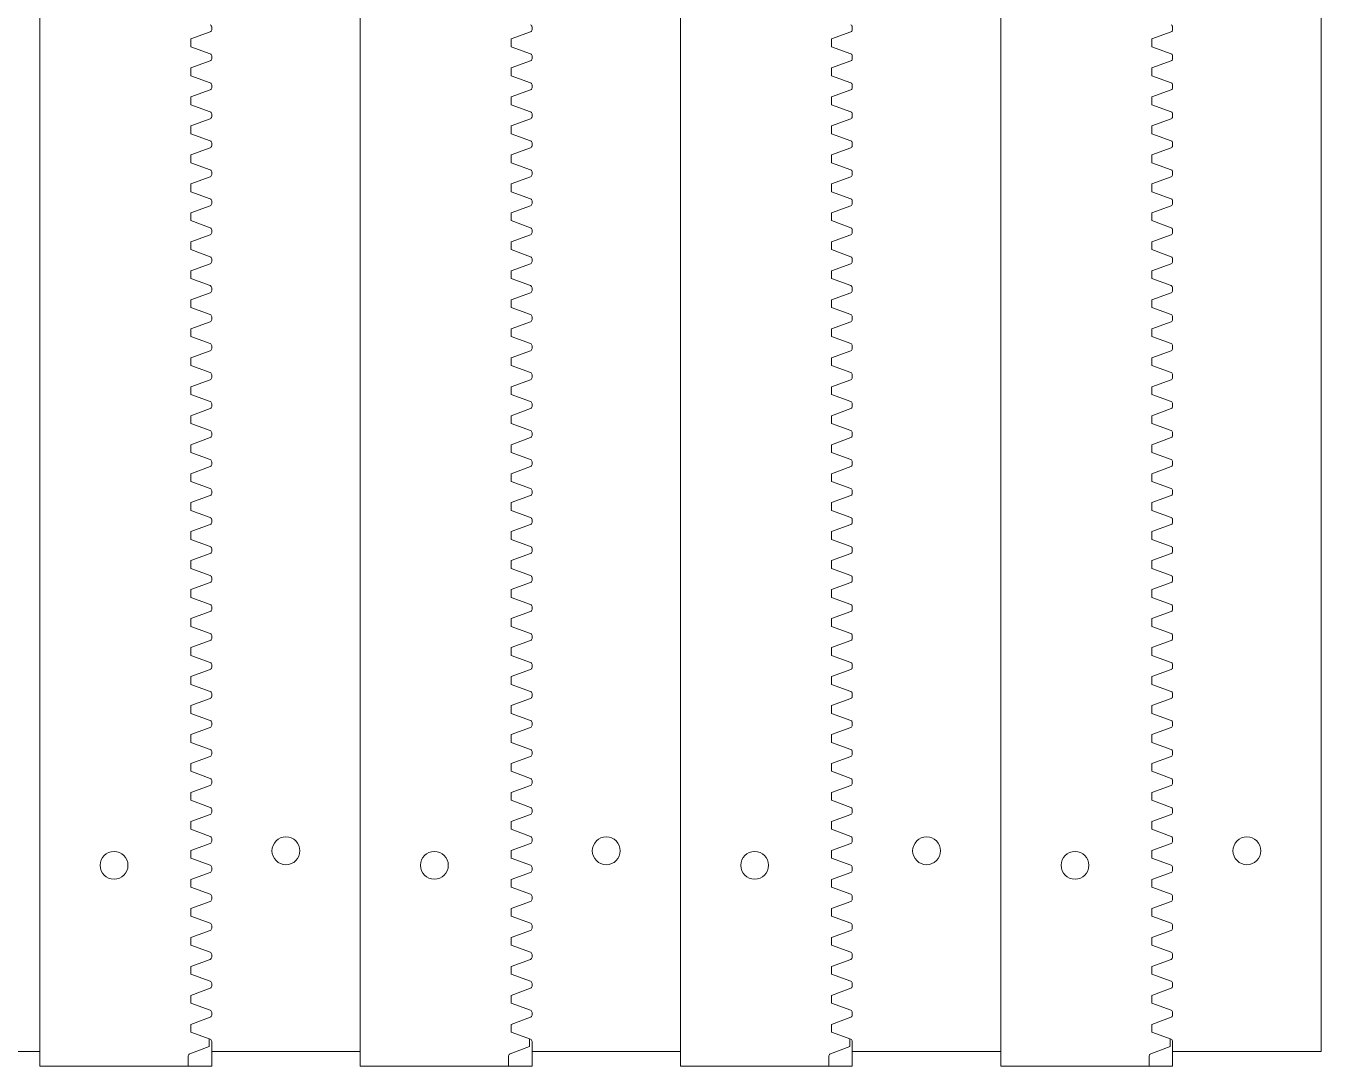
# Model space of a CAD drawing. Header units: millimetres. Extents: x -301 to 286, y -150 to 74.
# Drawn here: x 146.1 to 285.7, y -150.4 to -38.4 of the extents above; entities that cross this region are included whole.
import ezdxf

# ---------------------------------------------------------------- set-up
doc = ezdxf.new("R2010")
doc.units = ezdxf.units.MM
doc.header["$MEASUREMENT"] = 0
doc.layers.add('Layer 1', color=7, linetype='Continuous')

msp = doc.modelspace()

# ---------------------------------------------------------------- linework, layer by layer
at = {"layer": 'Layer 1', "color": 175, "lineweight": 18}
msp.add_lwpolyline([(131.6285, -148.8865), (147.6285, -148.8865), (147.6285, -150.4475), (166.1506, -150.4475), (166.1506, -148.8865), (182.1506, -148.8865), (182.1506, -150.4475), (200.6727, -150.4475), (200.6727, -148.8865), (216.6727, -148.8865), (216.6727, -150.4475), (235.1948, -150.4475), (235.1948, -148.8865), (251.1948, -148.8865), (251.1948, -150.4475), (269.7169, -150.4475), (269.7169, -148.8865), (285.7169, -148.8865), (285.7169, 73.7803)], dxfattribs=at)
at = {"layer": 'Layer 1', "color": 114, "lineweight": 9}
for points in [[(147.6285, -150.4475), (147.6285, 72.2193)], [(182.1506, -150.4475), (182.1506, 72.2193)], [(216.6727, -150.4475), (216.6727, 72.2193)], [(251.1948, -150.4475), (251.1948, 72.2193)], [(165.9861, -39.015), (163.9006, -39.7741), (163.9006, -40.617), (165.9861, -41.376)], [(166.1506, -38.4881), (166.1506, -38.7801)], [(200.5082, -39.015), (198.4227, -39.7741), (198.4227, -40.617), (200.5082, -41.376)], [(200.6727, -38.4881), (200.6727, -38.7801)], [(235.0303, -39.015), (232.9448, -39.7741), (232.9448, -40.617), (235.0303, -41.376)], [(235.1948, -38.4881), (235.1948, -38.7801)], [(269.5524, -39.015), (267.4669, -39.7741), (267.4669, -40.617), (269.5524, -41.376)], [(269.7169, -38.4881), (269.7169, -38.7801)], [(166.1506, -41.6109), (166.1506, -41.9029)], [(200.6727, -41.6109), (200.6727, -41.9029)], [(235.1948, -41.6109), (235.1948, -41.9029)], [(269.7169, -41.6109), (269.7169, -41.9029)], [(165.9861, -42.1378), (163.9006, -42.8969), (163.9006, -43.7398), (165.9861, -44.4988)], [(200.5082, -42.1378), (198.4227, -42.8969), (198.4227, -43.7398), (200.5082, -44.4988)], [(235.0303, -42.1378), (232.9448, -42.8969), (232.9448, -43.7398), (235.0303, -44.4988)], [(269.5524, -42.1378), (267.4669, -42.8969), (267.4669, -43.7398), (269.5524, -44.4988)], [(165.9861, -45.2606), (163.9006, -46.0197), (163.9006, -46.8626), (165.9861, -47.6216)], [(166.1506, -44.7337), (166.1506, -45.0257)], [(200.5082, -45.2606), (198.4227, -46.0197), (198.4227, -46.8626), (200.5082, -47.6216)], [(200.6727, -44.7337), (200.6727, -45.0257)], [(235.0303, -45.2606), (232.9448, -46.0197), (232.9448, -46.8626), (235.0303, -47.6216)], [(235.1948, -44.7337), (235.1948, -45.0257)], [(269.5524, -45.2606), (267.4669, -46.0197), (267.4669, -46.8626), (269.5524, -47.6216)], [(269.7169, -44.7337), (269.7169, -45.0257)], [(165.9861, -48.3835), (163.9006, -49.1425), (163.9006, -49.9854), (165.9861, -50.7444)], [(166.1506, -47.8565), (166.1506, -48.1485)], [(200.5082, -48.3835), (198.4227, -49.1425), (198.4227, -49.9854), (200.5082, -50.7444)], [(200.6727, -47.8565), (200.6727, -48.1485)], [(235.0303, -48.3835), (232.9448, -49.1425), (232.9448, -49.9854), (235.0303, -50.7444)], [(235.1948, -47.8565), (235.1948, -48.1485)], [(269.5524, -48.3835), (267.4669, -49.1425), (267.4669, -49.9854), (269.5524, -50.7444)], [(269.7169, -47.8565), (269.7169, -48.1485)], [(165.9861, -51.5063), (163.9006, -52.2653), (163.9006, -53.1082), (165.9861, -53.8672)], [(166.1506, -50.9794), (166.1506, -51.2713)], [(200.5082, -51.5063), (198.4227, -52.2653), (198.4227, -53.1082), (200.5082, -53.8672)], [(200.6727, -50.9794), (200.6727, -51.2713)], [(235.0303, -51.5063), (232.9448, -52.2653), (232.9448, -53.1082), (235.0303, -53.8672)], [(235.1948, -50.9794), (235.1948, -51.2713)], [(269.5524, -51.5063), (267.4669, -52.2653), (267.4669, -53.1082), (269.5524, -53.8672)], [(269.7169, -50.9794), (269.7169, -51.2713)], [(166.1506, -54.1022), (166.1506, -54.3941)], [(200.6727, -54.1022), (200.6727, -54.3941)], [(235.1948, -54.1022), (235.1948, -54.3941)], [(269.7169, -54.1022), (269.7169, -54.3941)], [(165.9861, -54.6291), (163.9006, -55.3881), (163.9006, -56.231), (165.9861, -56.99)], [(200.5082, -54.6291), (198.4227, -55.3881), (198.4227, -56.231), (200.5082, -56.99)], [(235.0303, -54.6291), (232.9448, -55.3881), (232.9448, -56.231), (235.0303, -56.99)], [(269.5524, -54.6291), (267.4669, -55.3881), (267.4669, -56.231), (269.5524, -56.99)], [(166.1506, -57.225), (166.1506, -57.517)], [(200.6727, -57.225), (200.6727, -57.517)], [(235.1948, -57.225), (235.1948, -57.517)], [(269.7169, -57.225), (269.7169, -57.517)], [(165.9861, -57.7519), (163.9006, -58.5109), (163.9006, -59.3538), (165.9861, -60.1129)], [(200.5082, -57.7519), (198.4227, -58.5109), (198.4227, -59.3538), (200.5082, -60.1129)], [(235.0303, -57.7519), (232.9448, -58.5109), (232.9448, -59.3538), (235.0303, -60.1129)], [(269.5524, -57.7519), (267.4669, -58.5109), (267.4669, -59.3538), (269.5524, -60.1129)], [(165.9861, -60.8747), (163.9006, -61.6337), (163.9006, -62.4766), (165.9861, -63.2357)], [(166.1506, -60.3478), (166.1506, -60.6398)], [(200.5082, -60.8747), (198.4227, -61.6337), (198.4227, -62.4766), (200.5082, -63.2357)], [(200.6727, -60.3478), (200.6727, -60.6398)], [(235.0303, -60.8747), (232.9448, -61.6337), (232.9448, -62.4766), (235.0303, -63.2357)], [(235.1948, -60.3478), (235.1948, -60.6398)], [(269.5524, -60.8747), (267.4669, -61.6337), (267.4669, -62.4766), (269.5524, -63.2357)], [(269.7169, -60.3478), (269.7169, -60.6398)], [(165.9861, -63.9975), (163.9006, -64.7566), (163.9006, -65.5994), (165.9861, -66.3585)], [(166.1506, -63.4706), (166.1506, -63.7626)], [(200.5082, -63.9975), (198.4227, -64.7566), (198.4227, -65.5994), (200.5082, -66.3585)], [(200.6727, -63.4706), (200.6727, -63.7626)], [(235.0303, -63.9975), (232.9448, -64.7566), (232.9448, -65.5994), (235.0303, -66.3585)], [(235.1948, -63.4706), (235.1948, -63.7626)], [(269.5524, -63.9975), (267.4669, -64.7566), (267.4669, -65.5994), (269.5524, -66.3585)], [(269.7169, -63.4706), (269.7169, -63.7626)], [(166.1506, -66.5934), (166.1506, -66.8854)], [(200.6727, -66.5934), (200.6727, -66.8854)], [(235.1948, -66.5934), (235.1948, -66.8854)], [(269.7169, -66.5934), (269.7169, -66.8854)], [(165.9861, -67.1203), (163.9006, -67.8794), (163.9006, -68.7222), (165.9861, -69.4813)], [(200.5082, -67.1203), (198.4227, -67.8794), (198.4227, -68.7222), (200.5082, -69.4813)], [(235.0303, -67.1203), (232.9448, -67.8794), (232.9448, -68.7222), (235.0303, -69.4813)], [(269.5524, -67.1203), (267.4669, -67.8794), (267.4669, -68.7222), (269.5524, -69.4813)], [(166.1506, -69.7162), (166.1506, -70.0082)], [(200.6727, -69.7162), (200.6727, -70.0082)], [(235.1948, -69.7162), (235.1948, -70.0082)], [(269.7169, -69.7162), (269.7169, -70.0082)], [(165.9861, -70.2431), (163.9006, -71.0022), (163.9006, -71.845), (165.9861, -72.6041)], [(200.5082, -70.2431), (198.4227, -71.0022), (198.4227, -71.845), (200.5082, -72.6041)], [(235.0303, -70.2431), (232.9448, -71.0022), (232.9448, -71.845), (235.0303, -72.6041)], [(269.5524, -70.2431), (267.4669, -71.0022), (267.4669, -71.845), (269.5524, -72.6041)], [(165.9861, -73.3659), (163.9006, -74.125), (163.9006, -74.9678), (165.9861, -75.7269)], [(166.1506, -72.839), (166.1506, -73.131)], [(200.5082, -73.3659), (198.4227, -74.125), (198.4227, -74.9678), (200.5082, -75.7269)], [(200.6727, -72.839), (200.6727, -73.131)], [(235.0303, -73.3659), (232.9448, -74.125), (232.9448, -74.9678), (235.0303, -75.7269)], [(235.1948, -72.839), (235.1948, -73.131)], [(269.5524, -73.3659), (267.4669, -74.125), (267.4669, -74.9678), (269.5524, -75.7269)], [(269.7169, -72.839), (269.7169, -73.131)], [(165.9861, -76.4887), (163.9006, -77.2478), (163.9006, -78.0906), (165.9861, -78.8497)], [(166.1506, -75.9618), (166.1506, -76.2538)], [(200.5082, -76.4887), (198.4227, -77.2478), (198.4227, -78.0906), (200.5082, -78.8497)], [(200.6727, -75.9618), (200.6727, -76.2538)], [(235.0303, -76.4887), (232.9448, -77.2478), (232.9448, -78.0906), (235.0303, -78.8497)], [(235.1948, -75.9618), (235.1948, -76.2538)], [(269.5524, -76.4887), (267.4669, -77.2478), (267.4669, -78.0906), (269.5524, -78.8497)], [(269.7169, -75.9618), (269.7169, -76.2538)], [(166.1506, -79.0846), (166.1506, -79.3766)], [(200.6727, -79.0846), (200.6727, -79.3766)], [(235.1948, -79.0846), (235.1948, -79.3766)], [(269.7169, -79.0846), (269.7169, -79.3766)], [(165.9861, -79.6115), (163.9006, -80.3706), (163.9006, -81.2134), (165.9861, -81.9725)], [(200.5082, -79.6115), (198.4227, -80.3706), (198.4227, -81.2134), (200.5082, -81.9725)], [(235.0303, -79.6115), (232.9448, -80.3706), (232.9448, -81.2134), (235.0303, -81.9725)], [(269.5524, -79.6115), (267.4669, -80.3706), (267.4669, -81.2134), (269.5524, -81.9725)], [(166.1506, -82.2074), (166.1506, -82.4994)], [(200.6727, -82.2074), (200.6727, -82.4994)], [(235.1948, -82.2074), (235.1948, -82.4994)], [(269.7169, -82.2074), (269.7169, -82.4994)], [(165.9861, -82.7343), (163.9006, -83.4934), (163.9006, -84.3362), (165.9861, -85.0953)], [(200.5082, -82.7343), (198.4227, -83.4934), (198.4227, -84.3362), (200.5082, -85.0953)], [(235.0303, -82.7343), (232.9448, -83.4934), (232.9448, -84.3362), (235.0303, -85.0953)], [(269.5524, -82.7343), (267.4669, -83.4934), (267.4669, -84.3362), (269.5524, -85.0953)], [(165.9861, -85.8571), (163.9006, -86.6162), (163.9006, -87.4591), (165.9861, -88.2181)], [(166.1506, -85.3302), (166.1506, -85.6222)], [(200.5082, -85.8571), (198.4227, -86.6162), (198.4227, -87.4591), (200.5082, -88.2181)], [(200.6727, -85.3302), (200.6727, -85.6222)], [(235.0303, -85.8571), (232.9448, -86.6162), (232.9448, -87.4591), (235.0303, -88.2181)], [(235.1948, -85.3302), (235.1948, -85.6222)], [(269.5524, -85.8571), (267.4669, -86.6162), (267.4669, -87.4591), (269.5524, -88.2181)], [(269.7169, -85.3302), (269.7169, -85.6222)], [(165.9861, -88.9799), (163.9006, -89.739), (163.9006, -90.5819), (165.9861, -91.3409)], [(166.1506, -88.453), (166.1506, -88.745)], [(200.5082, -88.9799), (198.4227, -89.739), (198.4227, -90.5819), (200.5082, -91.3409)], [(200.6727, -88.453), (200.6727, -88.745)], [(235.0303, -88.9799), (232.9448, -89.739), (232.9448, -90.5819), (235.0303, -91.3409)], [(235.1948, -88.453), (235.1948, -88.745)], [(269.5524, -88.9799), (267.4669, -89.739), (267.4669, -90.5819), (269.5524, -91.3409)], [(269.7169, -88.453), (269.7169, -88.745)], [(165.9861, -92.1028), (163.9006, -92.8618), (163.9006, -93.7047), (165.9861, -94.4637)], [(166.1506, -91.5758), (166.1506, -91.8678)], [(200.5082, -92.1028), (198.4227, -92.8618), (198.4227, -93.7047), (200.5082, -94.4637)], [(200.6727, -91.5758), (200.6727, -91.8678)], [(235.0303, -92.1028), (232.9448, -92.8618), (232.9448, -93.7047), (235.0303, -94.4637)], [(235.1948, -91.5758), (235.1948, -91.8678)], [(269.5524, -92.1028), (267.4669, -92.8618), (267.4669, -93.7047), (269.5524, -94.4637)], [(269.7169, -91.5758), (269.7169, -91.8678)], [(166.1506, -94.6987), (166.1506, -94.9906)], [(200.6727, -94.6987), (200.6727, -94.9906)], [(235.1948, -94.6987), (235.1948, -94.9906)], [(269.7169, -94.6987), (269.7169, -94.9906)], [(165.9861, -95.2256), (163.9006, -95.9846), (163.9006, -96.8275), (165.9861, -97.5865)], [(200.5082, -95.2256), (198.4227, -95.9846), (198.4227, -96.8275), (200.5082, -97.5865)], [(235.0303, -95.2256), (232.9448, -95.9846), (232.9448, -96.8275), (235.0303, -97.5865)], [(269.5524, -95.2256), (267.4669, -95.9846), (267.4669, -96.8275), (269.5524, -97.5865)], [(165.9861, -98.3484), (163.9006, -99.1074), (163.9006, -99.9503), (165.9861, -100.7093)], [(166.1506, -97.8215), (166.1506, -98.1134)], [(200.5082, -98.3484), (198.4227, -99.1074), (198.4227, -99.9503), (200.5082, -100.7093)], [(200.6727, -97.8215), (200.6727, -98.1134)], [(235.0303, -98.3484), (232.9448, -99.1074), (232.9448, -99.9503), (235.0303, -100.7093)], [(235.1948, -97.8215), (235.1948, -98.1134)], [(269.5524, -98.3484), (267.4669, -99.1074), (267.4669, -99.9503), (269.5524, -100.7093)], [(269.7169, -97.8215), (269.7169, -98.1134)], [(165.9861, -101.4712), (163.9006, -102.2302), (163.9006, -103.0731), (165.9861, -103.8322)], [(166.1506, -100.9443), (166.1506, -101.2362)], [(200.5082, -101.4712), (198.4227, -102.2302), (198.4227, -103.0731), (200.5082, -103.8322)], [(200.6727, -100.9443), (200.6727, -101.2362)], [(235.0303, -101.4712), (232.9448, -102.2302), (232.9448, -103.0731), (235.0303, -103.8322)], [(235.1948, -100.9443), (235.1948, -101.2362)], [(269.5524, -101.4712), (267.4669, -102.2302), (267.4669, -103.0731), (269.5524, -103.8322)], [(269.7169, -100.9443), (269.7169, -101.2362)], [(165.9861, -104.594), (163.9006, -105.353), (163.9006, -106.1959), (165.9861, -106.955)], [(166.1506, -104.0671), (166.1506, -104.3591)], [(200.5082, -104.594), (198.4227, -105.353), (198.4227, -106.1959), (200.5082, -106.955)], [(200.6727, -104.0671), (200.6727, -104.3591)], [(235.0303, -104.594), (232.9448, -105.353), (232.9448, -106.1959), (235.0303, -106.955)], [(235.1948, -104.0671), (235.1948, -104.3591)], [(269.5524, -104.594), (267.4669, -105.353), (267.4669, -106.1959), (269.5524, -106.955)], [(269.7169, -104.0671), (269.7169, -104.3591)], [(166.1506, -107.1899), (166.1506, -107.4819)], [(200.6727, -107.1899), (200.6727, -107.4819)], [(235.1948, -107.1899), (235.1948, -107.4819)], [(269.7169, -107.1899), (269.7169, -107.4819)], [(165.9861, -107.7168), (163.9006, -108.4758), (163.9006, -109.3187), (165.9861, -110.0778)], [(200.5082, -107.7168), (198.4227, -108.4758), (198.4227, -109.3187), (200.5082, -110.0778)], [(235.0303, -107.7168), (232.9448, -108.4758), (232.9448, -109.3187), (235.0303, -110.0778)], [(269.5524, -107.7168), (267.4669, -108.4758), (267.4669, -109.3187), (269.5524, -110.0778)], [(165.9861, -110.8396), (163.9006, -111.5987), (163.9006, -112.4415), (165.9861, -113.2006)], [(166.1506, -110.3127), (166.1506, -110.6047)], [(200.5082, -110.8396), (198.4227, -111.5987), (198.4227, -112.4415), (200.5082, -113.2006)], [(200.6727, -110.3127), (200.6727, -110.6047)], [(235.0303, -110.8396), (232.9448, -111.5987), (232.9448, -112.4415), (235.0303, -113.2006)], [(235.1948, -110.3127), (235.1948, -110.6047)], [(269.5524, -110.8396), (267.4669, -111.5987), (267.4669, -112.4415), (269.5524, -113.2006)], [(269.7169, -110.3127), (269.7169, -110.6047)], [(165.9861, -113.9624), (163.9006, -114.7215), (163.9006, -115.5643), (165.9861, -116.3234)], [(166.1506, -113.4355), (166.1506, -113.7275)], [(200.5082, -113.9624), (198.4227, -114.7215), (198.4227, -115.5643), (200.5082, -116.3234)], [(200.6727, -113.4355), (200.6727, -113.7275)], [(235.0303, -113.9624), (232.9448, -114.7215), (232.9448, -115.5643), (235.0303, -116.3234)], [(235.1948, -113.4355), (235.1948, -113.7275)], [(269.5524, -113.9624), (267.4669, -114.7215), (267.4669, -115.5643), (269.5524, -116.3234)], [(269.7169, -113.4355), (269.7169, -113.7275)], [(165.9861, -117.0852), (163.9006, -117.8443), (163.9006, -118.6871), (165.9861, -119.4462)], [(166.1506, -116.5583), (166.1506, -116.8503)], [(200.5082, -117.0852), (198.4227, -117.8443), (198.4227, -118.6871), (200.5082, -119.4462)], [(200.6727, -116.5583), (200.6727, -116.8503)], [(235.0303, -117.0852), (232.9448, -117.8443), (232.9448, -118.6871), (235.0303, -119.4462)], [(235.1948, -116.5583), (235.1948, -116.8503)], [(269.5524, -117.0852), (267.4669, -117.8443), (267.4669, -118.6871), (269.5524, -119.4462)], [(269.7169, -116.5583), (269.7169, -116.8503)], [(166.1506, -119.6811), (166.1506, -119.9731)], [(200.6727, -119.6811), (200.6727, -119.9731)], [(235.1948, -119.6811), (235.1948, -119.9731)], [(269.7169, -119.6811), (269.7169, -119.9731)], [(165.9861, -120.208), (163.9006, -120.9671), (163.9006, -121.8099), (165.9861, -122.569)], [(200.5082, -120.208), (198.4227, -120.9671), (198.4227, -121.8099), (200.5082, -122.569)], [(235.0303, -120.208), (232.9448, -120.9671), (232.9448, -121.8099), (235.0303, -122.569)], [(269.5524, -120.208), (267.4669, -120.9671), (267.4669, -121.8099), (269.5524, -122.569)], [(166.1506, -122.8039), (166.1506, -123.0959)], [(200.6727, -122.8039), (200.6727, -123.0959)], [(235.1948, -122.8039), (235.1948, -123.0959)], [(269.7169, -122.8039), (269.7169, -123.0959)], [(165.9861, -123.3308), (163.9006, -124.0899), (163.9006, -124.9327), (165.9861, -125.6918)], [(200.5082, -123.3308), (198.4227, -124.0899), (198.4227, -124.9327), (200.5082, -125.6918)], [(235.0303, -123.3308), (232.9448, -124.0899), (232.9448, -124.9327), (235.0303, -125.6918)], [(269.5524, -123.3308), (267.4669, -124.0899), (267.4669, -124.9327), (269.5524, -125.6918)], [(165.9861, -126.4536), (163.9006, -127.2127), (163.9006, -128.0555), (165.9861, -128.8146)], [(166.1506, -125.9267), (166.1506, -126.2187)], [(200.5082, -126.4536), (198.4227, -127.2127), (198.4227, -128.0555), (200.5082, -128.8146)], [(200.6727, -125.9267), (200.6727, -126.2187)], [(235.0303, -126.4536), (232.9448, -127.2127), (232.9448, -128.0555), (235.0303, -128.8146)], [(235.1948, -125.9267), (235.1948, -126.2187)], [(269.5524, -126.4536), (267.4669, -127.2127), (267.4669, -128.0555), (269.5524, -128.8146)], [(269.7169, -125.9267), (269.7169, -126.2187)], [(165.9861, -129.5764), (163.9006, -130.3355), (163.9006, -131.1784), (165.9861, -131.9374)], [(166.1506, -129.0495), (166.1506, -129.3415)], [(200.5082, -129.5764), (198.4227, -130.3355), (198.4227, -131.1784), (200.5082, -131.9374)], [(200.6727, -129.0495), (200.6727, -129.3415)], [(235.0303, -129.5764), (232.9448, -130.3355), (232.9448, -131.1784), (235.0303, -131.9374)], [(235.1948, -129.0495), (235.1948, -129.3415)], [(269.5524, -129.5764), (267.4669, -130.3355), (267.4669, -131.1784), (269.5524, -131.9374)], [(269.7169, -129.0495), (269.7169, -129.3415)], [(166.1506, -132.1723), (166.1506, -132.4643)], [(200.6727, -132.1723), (200.6727, -132.4643)], [(235.1948, -132.1723), (235.1948, -132.4643)], [(269.7169, -132.1723), (269.7169, -132.4643)], [(165.9861, -132.6992), (163.9006, -133.4583), (163.9006, -134.3012), (165.9861, -135.0602)], [(200.5082, -132.6992), (198.4227, -133.4583), (198.4227, -134.3012), (200.5082, -135.0602)], [(235.0303, -132.6992), (232.9448, -133.4583), (232.9448, -134.3012), (235.0303, -135.0602)], [(269.5524, -132.6992), (267.4669, -133.4583), (267.4669, -134.3012), (269.5524, -135.0602)], [(166.1506, -135.2951), (166.1506, -135.5871)], [(200.6727, -135.2951), (200.6727, -135.5871)], [(235.1948, -135.2951), (235.1948, -135.5871)], [(269.7169, -135.2951), (269.7169, -135.5871)], [(165.9861, -135.822), (163.9006, -136.5811), (163.9006, -137.424), (165.9861, -138.183)], [(200.5082, -135.822), (198.4227, -136.5811), (198.4227, -137.424), (200.5082, -138.183)], [(235.0303, -135.822), (232.9448, -136.5811), (232.9448, -137.424), (235.0303, -138.183)], [(269.5524, -135.822), (267.4669, -136.5811), (267.4669, -137.424), (269.5524, -138.183)], [(165.9861, -138.9449), (163.9006, -139.7039), (163.9006, -140.5468), (165.9861, -141.3058)], [(166.1506, -138.418), (166.1506, -138.7099)], [(200.5082, -138.9449), (198.4227, -139.7039), (198.4227, -140.5468), (200.5082, -141.3058)], [(200.6727, -138.418), (200.6727, -138.7099)], [(235.0303, -138.9449), (232.9448, -139.7039), (232.9448, -140.5468), (235.0303, -141.3058)], [(235.1948, -138.418), (235.1948, -138.7099)], [(269.5524, -138.9449), (267.4669, -139.7039), (267.4669, -140.5468), (269.5524, -141.3058)], [(269.7169, -138.418), (269.7169, -138.7099)], [(165.9861, -142.0677), (163.9006, -142.8267), (163.9006, -143.6696), (165.9861, -144.4286)], [(166.1506, -141.5408), (166.1506, -141.8327)], [(200.5082, -142.0677), (198.4227, -142.8267), (198.4227, -143.6696), (200.5082, -144.4286)], [(200.6727, -141.5408), (200.6727, -141.8327)], [(235.0303, -142.0677), (232.9448, -142.8267), (232.9448, -143.6696), (235.0303, -144.4286)], [(235.1948, -141.5408), (235.1948, -141.8327)], [(269.5524, -142.0677), (267.4669, -142.8267), (267.4669, -143.6696), (269.5524, -144.4286)], [(269.7169, -141.5408), (269.7169, -141.8327)], [(166.1506, -144.6636), (166.1506, -144.9555)], [(200.6727, -144.6636), (200.6727, -144.9555)], [(235.1948, -144.6636), (235.1948, -144.9555)], [(269.7169, -144.6636), (269.7169, -144.9555)], [(165.9861, -145.1905), (163.9006, -145.9495), (163.9006, -146.7924), (165.9861, -147.5515)], [(200.5082, -145.1905), (198.4227, -145.9495), (198.4227, -146.7924), (200.5082, -147.5515)], [(235.0303, -145.1905), (232.9448, -145.9495), (232.9448, -146.7924), (235.0303, -147.5515)], [(269.5524, -145.1905), (267.4669, -145.9495), (267.4669, -146.7924), (269.5524, -147.5515)], [(165.8785, -147.5106), (165.8785, -148.3534), (163.793, -149.1125)], [(166.1506, -147.7864), (166.1506, -148.8865)], [(200.4006, -147.5106), (200.4006, -148.3534), (198.3151, -149.1125)], [(200.6727, -147.7864), (200.6727, -148.8865)], [(234.9227, -147.5106), (234.9227, -148.3534), (232.8372, -149.1125)], [(235.1948, -147.7864), (235.1948, -148.8865)], [(269.4448, -147.5106), (269.4448, -148.3534), (267.3593, -149.1125)], [(269.7169, -147.7864), (269.7169, -148.8865)], [(163.6285, -149.3474), (163.6285, -150.4475)], [(198.1506, -149.3474), (198.1506, -150.4475)], [(232.6727, -149.3474), (232.6727, -150.4475)], [(267.1948, -149.3474), (267.1948, -150.4475)]]:
    msp.add_lwpolyline(points, dxfattribs=at)
for points in [[(165.9861, -38.2532), (166.0846, -38.2892), (166.1504, -38.383), (166.1506, -38.4881)], [(166.1506, -38.7801), (166.1504, -38.8852), (166.0846, -38.9791), (165.9861, -39.015)], [(200.5082, -38.2532), (200.6067, -38.2892), (200.6725, -38.383), (200.6727, -38.4881)], [(200.6727, -38.7801), (200.6725, -38.8852), (200.6067, -38.9791), (200.5082, -39.015)], [(235.0303, -38.2532), (235.1288, -38.2892), (235.1946, -38.383), (235.1948, -38.4881)], [(235.1948, -38.7801), (235.1946, -38.8852), (235.1288, -38.9791), (235.0303, -39.015)], [(269.5524, -38.2532), (269.6509, -38.2892), (269.7167, -38.383), (269.7169, -38.4881)], [(269.7169, -38.7801), (269.7167, -38.8852), (269.6509, -38.9791), (269.5524, -39.015)], [(165.9861, -41.376), (166.0846, -41.412), (166.1504, -41.5058), (166.1506, -41.6109)], [(200.5082, -41.376), (200.6067, -41.412), (200.6725, -41.5058), (200.6727, -41.6109)], [(235.0303, -41.376), (235.1288, -41.412), (235.1946, -41.5058), (235.1948, -41.6109)], [(269.5524, -41.376), (269.6509, -41.412), (269.7167, -41.5058), (269.7169, -41.6109)], [(166.1506, -41.9029), (166.1504, -42.008), (166.0846, -42.1019), (165.9861, -42.1378)], [(200.6727, -41.9029), (200.6725, -42.008), (200.6067, -42.1019), (200.5082, -42.1378)], [(235.1948, -41.9029), (235.1946, -42.008), (235.1288, -42.1019), (235.0303, -42.1378)], [(269.7169, -41.9029), (269.7167, -42.008), (269.6509, -42.1019), (269.5524, -42.1378)], [(165.9861, -44.4988), (166.0846, -44.5348), (166.1504, -44.6286), (166.1506, -44.7337)], [(200.5082, -44.4988), (200.6067, -44.5348), (200.6725, -44.6286), (200.6727, -44.7337)], [(235.0303, -44.4988), (235.1288, -44.5348), (235.1946, -44.6286), (235.1948, -44.7337)], [(269.5524, -44.4988), (269.6509, -44.5348), (269.7167, -44.6286), (269.7169, -44.7337)], [(166.1506, -45.0257), (166.1504, -45.1308), (166.0846, -45.2247), (165.9861, -45.2606)], [(200.6727, -45.0257), (200.6725, -45.1308), (200.6067, -45.2247), (200.5082, -45.2606)], [(235.1948, -45.0257), (235.1946, -45.1308), (235.1288, -45.2247), (235.0303, -45.2606)], [(269.7169, -45.0257), (269.7167, -45.1308), (269.6509, -45.2247), (269.5524, -45.2606)], [(165.9861, -47.6216), (166.0846, -47.6576), (166.1504, -47.7514), (166.1506, -47.8565)], [(166.1506, -48.1485), (166.1504, -48.2536), (166.0846, -48.3475), (165.9861, -48.3835)], [(200.5082, -47.6216), (200.6067, -47.6576), (200.6725, -47.7514), (200.6727, -47.8565)], [(200.6727, -48.1485), (200.6725, -48.2536), (200.6067, -48.3475), (200.5082, -48.3835)], [(235.0303, -47.6216), (235.1288, -47.6576), (235.1946, -47.7514), (235.1948, -47.8565)], [(235.1948, -48.1485), (235.1946, -48.2536), (235.1288, -48.3475), (235.0303, -48.3835)], [(269.5524, -47.6216), (269.6509, -47.6576), (269.7167, -47.7514), (269.7169, -47.8565)], [(269.7169, -48.1485), (269.7167, -48.2536), (269.6509, -48.3475), (269.5524, -48.3835)], [(165.9861, -50.7444), (166.0846, -50.7804), (166.1504, -50.8743), (166.1506, -50.9794)], [(166.1506, -51.2713), (166.1504, -51.3764), (166.0846, -51.4703), (165.9861, -51.5063)], [(200.5082, -50.7444), (200.6067, -50.7804), (200.6725, -50.8743), (200.6727, -50.9794)], [(200.6727, -51.2713), (200.6725, -51.3764), (200.6067, -51.4703), (200.5082, -51.5063)], [(235.0303, -50.7444), (235.1288, -50.7804), (235.1946, -50.8743), (235.1948, -50.9794)], [(235.1948, -51.2713), (235.1946, -51.3764), (235.1288, -51.4703), (235.0303, -51.5063)], [(269.5524, -50.7444), (269.6509, -50.7804), (269.7167, -50.8743), (269.7169, -50.9794)], [(269.7169, -51.2713), (269.7167, -51.3764), (269.6509, -51.4703), (269.5524, -51.5063)], [(165.9861, -53.8672), (166.0846, -53.9032), (166.1504, -53.9971), (166.1506, -54.1022)], [(166.1506, -54.3941), (166.1504, -54.4992), (166.0846, -54.5931), (165.9861, -54.6291)], [(200.5082, -53.8672), (200.6067, -53.9032), (200.6725, -53.9971), (200.6727, -54.1022)], [(200.6727, -54.3941), (200.6725, -54.4992), (200.6067, -54.5931), (200.5082, -54.6291)], [(235.0303, -53.8672), (235.1288, -53.9032), (235.1946, -53.9971), (235.1948, -54.1022)], [(235.1948, -54.3941), (235.1946, -54.4992), (235.1288, -54.5931), (235.0303, -54.6291)], [(269.5524, -53.8672), (269.6509, -53.9032), (269.7167, -53.9971), (269.7169, -54.1022)], [(269.7169, -54.3941), (269.7167, -54.4992), (269.6509, -54.5931), (269.5524, -54.6291)], [(165.9861, -56.99), (166.0846, -57.026), (166.1504, -57.1199), (166.1506, -57.225)], [(200.5082, -56.99), (200.6067, -57.026), (200.6725, -57.1199), (200.6727, -57.225)], [(235.0303, -56.99), (235.1288, -57.026), (235.1946, -57.1199), (235.1948, -57.225)], [(269.5524, -56.99), (269.6509, -57.026), (269.7167, -57.1199), (269.7169, -57.225)], [(166.1506, -57.517), (166.1504, -57.6221), (166.0846, -57.7159), (165.9861, -57.7519)], [(200.6727, -57.517), (200.6725, -57.6221), (200.6067, -57.7159), (200.5082, -57.7519)], [(235.1948, -57.517), (235.1946, -57.6221), (235.1288, -57.7159), (235.0303, -57.7519)], [(269.7169, -57.517), (269.7167, -57.6221), (269.6509, -57.7159), (269.5524, -57.7519)], [(165.9861, -60.1129), (166.0846, -60.1488), (166.1504, -60.2427), (166.1506, -60.3478)], [(166.1506, -60.6398), (166.1504, -60.7449), (166.0846, -60.8387), (165.9861, -60.8747)], [(200.5082, -60.1129), (200.6067, -60.1488), (200.6725, -60.2427), (200.6727, -60.3478)], [(200.6727, -60.6398), (200.6725, -60.7449), (200.6067, -60.8387), (200.5082, -60.8747)], [(235.0303, -60.1129), (235.1288, -60.1488), (235.1946, -60.2427), (235.1948, -60.3478)], [(235.1948, -60.6398), (235.1946, -60.7449), (235.1288, -60.8387), (235.0303, -60.8747)], [(269.5524, -60.1129), (269.6509, -60.1488), (269.7167, -60.2427), (269.7169, -60.3478)], [(269.7169, -60.6398), (269.7167, -60.7449), (269.6509, -60.8387), (269.5524, -60.8747)], [(165.9861, -63.2357), (166.0846, -63.2716), (166.1504, -63.3655), (166.1506, -63.4706)], [(166.1506, -63.7626), (166.1504, -63.8677), (166.0846, -63.9615), (165.9861, -63.9975)], [(200.5082, -63.2357), (200.6067, -63.2716), (200.6725, -63.3655), (200.6727, -63.4706)], [(200.6727, -63.7626), (200.6725, -63.8677), (200.6067, -63.9615), (200.5082, -63.9975)], [(235.0303, -63.2357), (235.1288, -63.2716), (235.1946, -63.3655), (235.1948, -63.4706)], [(235.1948, -63.7626), (235.1946, -63.8677), (235.1288, -63.9615), (235.0303, -63.9975)], [(269.5524, -63.2357), (269.6509, -63.2716), (269.7167, -63.3655), (269.7169, -63.4706)], [(269.7169, -63.7626), (269.7167, -63.8677), (269.6509, -63.9615), (269.5524, -63.9975)], [(165.9861, -66.3585), (166.0846, -66.3944), (166.1504, -66.4883), (166.1506, -66.5934)], [(166.1506, -66.8854), (166.1504, -66.9905), (166.0846, -67.0843), (165.9861, -67.1203)], [(200.5082, -66.3585), (200.6067, -66.3944), (200.6725, -66.4883), (200.6727, -66.5934)], [(200.6727, -66.8854), (200.6725, -66.9905), (200.6067, -67.0843), (200.5082, -67.1203)], [(235.0303, -66.3585), (235.1288, -66.3944), (235.1946, -66.4883), (235.1948, -66.5934)], [(235.1948, -66.8854), (235.1946, -66.9905), (235.1288, -67.0843), (235.0303, -67.1203)], [(269.5524, -66.3585), (269.6509, -66.3944), (269.7167, -66.4883), (269.7169, -66.5934)], [(269.7169, -66.8854), (269.7167, -66.9905), (269.6509, -67.0843), (269.5524, -67.1203)], [(165.9861, -69.4813), (166.0846, -69.5172), (166.1504, -69.6111), (166.1506, -69.7162)], [(200.5082, -69.4813), (200.6067, -69.5172), (200.6725, -69.6111), (200.6727, -69.7162)], [(235.0303, -69.4813), (235.1288, -69.5172), (235.1946, -69.6111), (235.1948, -69.7162)], [(269.5524, -69.4813), (269.6509, -69.5172), (269.7167, -69.6111), (269.7169, -69.7162)], [(166.1506, -70.0082), (166.1504, -70.1133), (166.0846, -70.2072), (165.9861, -70.2431)], [(200.6727, -70.0082), (200.6725, -70.1133), (200.6067, -70.2072), (200.5082, -70.2431)], [(235.1948, -70.0082), (235.1946, -70.1133), (235.1288, -70.2072), (235.0303, -70.2431)], [(269.7169, -70.0082), (269.7167, -70.1133), (269.6509, -70.2072), (269.5524, -70.2431)], [(165.9861, -72.6041), (166.0846, -72.64), (166.1504, -72.7339), (166.1506, -72.839)], [(166.1506, -73.131), (166.1504, -73.2361), (166.0846, -73.33), (165.9861, -73.3659)], [(200.5082, -72.6041), (200.6067, -72.64), (200.6725, -72.7339), (200.6727, -72.839)], [(200.6727, -73.131), (200.6725, -73.2361), (200.6067, -73.33), (200.5082, -73.3659)], [(235.0303, -72.6041), (235.1288, -72.64), (235.1946, -72.7339), (235.1948, -72.839)], [(235.1948, -73.131), (235.1946, -73.2361), (235.1288, -73.33), (235.0303, -73.3659)], [(269.5524, -72.6041), (269.6509, -72.64), (269.7167, -72.7339), (269.7169, -72.839)], [(269.7169, -73.131), (269.7167, -73.2361), (269.6509, -73.33), (269.5524, -73.3659)], [(165.9861, -75.7269), (166.0846, -75.7628), (166.1504, -75.8567), (166.1506, -75.9618)], [(166.1506, -76.2538), (166.1504, -76.3589), (166.0846, -76.4528), (165.9861, -76.4887)], [(200.5082, -75.7269), (200.6067, -75.7628), (200.6725, -75.8567), (200.6727, -75.9618)], [(200.6727, -76.2538), (200.6725, -76.3589), (200.6067, -76.4528), (200.5082, -76.4887)], [(235.0303, -75.7269), (235.1288, -75.7628), (235.1946, -75.8567), (235.1948, -75.9618)], [(235.1948, -76.2538), (235.1946, -76.3589), (235.1288, -76.4528), (235.0303, -76.4887)], [(269.5524, -75.7269), (269.6509, -75.7628), (269.7167, -75.8567), (269.7169, -75.9618)], [(269.7169, -76.2538), (269.7167, -76.3589), (269.6509, -76.4528), (269.5524, -76.4887)], [(165.9861, -78.8497), (166.0846, -78.8856), (166.1504, -78.9795), (166.1506, -79.0846)], [(166.1506, -79.3766), (166.1504, -79.4817), (166.0846, -79.5756), (165.9861, -79.6115)], [(200.5082, -78.8497), (200.6067, -78.8856), (200.6725, -78.9795), (200.6727, -79.0846)], [(200.6727, -79.3766), (200.6725, -79.4817), (200.6067, -79.5756), (200.5082, -79.6115)], [(235.0303, -78.8497), (235.1288, -78.8856), (235.1946, -78.9795), (235.1948, -79.0846)], [(235.1948, -79.3766), (235.1946, -79.4817), (235.1288, -79.5756), (235.0303, -79.6115)], [(269.5524, -78.8497), (269.6509, -78.8856), (269.7167, -78.9795), (269.7169, -79.0846)], [(269.7169, -79.3766), (269.7167, -79.4817), (269.6509, -79.5756), (269.5524, -79.6115)], [(165.9861, -81.9725), (166.0846, -82.0084), (166.1504, -82.1023), (166.1506, -82.2074)], [(200.5082, -81.9725), (200.6067, -82.0084), (200.6725, -82.1023), (200.6727, -82.2074)], [(235.0303, -81.9725), (235.1288, -82.0084), (235.1946, -82.1023), (235.1948, -82.2074)], [(269.5524, -81.9725), (269.6509, -82.0084), (269.7167, -82.1023), (269.7169, -82.2074)], [(166.1506, -82.4994), (166.1504, -82.6045), (166.0846, -82.6984), (165.9861, -82.7343)], [(200.6727, -82.4994), (200.6725, -82.6045), (200.6067, -82.6984), (200.5082, -82.7343)], [(235.1948, -82.4994), (235.1946, -82.6045), (235.1288, -82.6984), (235.0303, -82.7343)], [(269.7169, -82.4994), (269.7167, -82.6045), (269.6509, -82.6984), (269.5524, -82.7343)], [(165.9861, -85.0953), (166.0846, -85.1313), (166.1504, -85.2251), (166.1506, -85.3302)], [(200.5082, -85.0953), (200.6067, -85.1313), (200.6725, -85.2251), (200.6727, -85.3302)], [(235.0303, -85.0953), (235.1288, -85.1313), (235.1946, -85.2251), (235.1948, -85.3302)], [(269.5524, -85.0953), (269.6509, -85.1313), (269.7167, -85.2251), (269.7169, -85.3302)], [(166.1506, -85.6222), (166.1504, -85.7273), (166.0846, -85.8212), (165.9861, -85.8571)], [(200.6727, -85.6222), (200.6725, -85.7273), (200.6067, -85.8212), (200.5082, -85.8571)], [(235.1948, -85.6222), (235.1946, -85.7273), (235.1288, -85.8212), (235.0303, -85.8571)], [(269.7169, -85.6222), (269.7167, -85.7273), (269.6509, -85.8212), (269.5524, -85.8571)], [(165.9861, -88.2181), (166.0846, -88.2541), (166.1504, -88.3479), (166.1506, -88.453)], [(166.1506, -88.745), (166.1504, -88.8501), (166.0846, -88.944), (165.9861, -88.9799)], [(200.5082, -88.2181), (200.6067, -88.2541), (200.6725, -88.3479), (200.6727, -88.453)], [(200.6727, -88.745), (200.6725, -88.8501), (200.6067, -88.944), (200.5082, -88.9799)], [(235.0303, -88.2181), (235.1288, -88.2541), (235.1946, -88.3479), (235.1948, -88.453)], [(235.1948, -88.745), (235.1946, -88.8501), (235.1288, -88.944), (235.0303, -88.9799)], [(269.5524, -88.2181), (269.6509, -88.2541), (269.7167, -88.3479), (269.7169, -88.453)], [(269.7169, -88.745), (269.7167, -88.8501), (269.6509, -88.944), (269.5524, -88.9799)], [(165.9861, -91.3409), (166.0846, -91.3769), (166.1504, -91.4707), (166.1506, -91.5758)], [(166.1506, -91.8678), (166.1504, -91.9729), (166.0846, -92.0668), (165.9861, -92.1028)], [(200.5082, -91.3409), (200.6067, -91.3769), (200.6725, -91.4707), (200.6727, -91.5758)], [(200.6727, -91.8678), (200.6725, -91.9729), (200.6067, -92.0668), (200.5082, -92.1028)], [(235.0303, -91.3409), (235.1288, -91.3769), (235.1946, -91.4707), (235.1948, -91.5758)], [(235.1948, -91.8678), (235.1946, -91.9729), (235.1288, -92.0668), (235.0303, -92.1028)], [(269.5524, -91.3409), (269.6509, -91.3769), (269.7167, -91.4707), (269.7169, -91.5758)], [(269.7169, -91.8678), (269.7167, -91.9729), (269.6509, -92.0668), (269.5524, -92.1028)], [(165.9861, -94.4637), (166.0846, -94.4997), (166.1504, -94.5936), (166.1506, -94.6987)], [(200.5082, -94.4637), (200.6067, -94.4997), (200.6725, -94.5936), (200.6727, -94.6987)], [(235.0303, -94.4637), (235.1288, -94.4997), (235.1946, -94.5936), (235.1948, -94.6987)], [(269.5524, -94.4637), (269.6509, -94.4997), (269.7167, -94.5936), (269.7169, -94.6987)], [(166.1506, -94.9906), (166.1504, -95.0957), (166.0846, -95.1896), (165.9861, -95.2256)], [(200.6727, -94.9906), (200.6725, -95.0957), (200.6067, -95.1896), (200.5082, -95.2256)], [(235.1948, -94.9906), (235.1946, -95.0957), (235.1288, -95.1896), (235.0303, -95.2256)], [(269.7169, -94.9906), (269.7167, -95.0957), (269.6509, -95.1896), (269.5524, -95.2256)], [(165.9861, -97.5865), (166.0846, -97.6225), (166.1504, -97.7164), (166.1506, -97.8215)], [(200.5082, -97.5865), (200.6067, -97.6225), (200.6725, -97.7164), (200.6727, -97.8215)], [(235.0303, -97.5865), (235.1288, -97.6225), (235.1946, -97.7164), (235.1948, -97.8215)], [(269.5524, -97.5865), (269.6509, -97.6225), (269.7167, -97.7164), (269.7169, -97.8215)], [(166.1506, -98.1134), (166.1504, -98.2185), (166.0846, -98.3124), (165.9861, -98.3484)], [(200.6727, -98.1134), (200.6725, -98.2185), (200.6067, -98.3124), (200.5082, -98.3484)], [(235.1948, -98.1134), (235.1946, -98.2185), (235.1288, -98.3124), (235.0303, -98.3484)], [(269.7169, -98.1134), (269.7167, -98.2185), (269.6509, -98.3124), (269.5524, -98.3484)], [(165.9861, -100.7093), (166.0846, -100.7453), (166.1504, -100.8392), (166.1506, -100.9443)], [(166.1506, -101.2362), (166.1504, -101.3413), (166.0846, -101.4352), (165.9861, -101.4712)], [(200.5082, -100.7093), (200.6067, -100.7453), (200.6725, -100.8392), (200.6727, -100.9443)], [(200.6727, -101.2362), (200.6725, -101.3413), (200.6067, -101.4352), (200.5082, -101.4712)], [(235.0303, -100.7093), (235.1288, -100.7453), (235.1946, -100.8392), (235.1948, -100.9443)], [(235.1948, -101.2362), (235.1946, -101.3413), (235.1288, -101.4352), (235.0303, -101.4712)], [(269.5524, -100.7093), (269.6509, -100.7453), (269.7167, -100.8392), (269.7169, -100.9443)], [(269.7169, -101.2362), (269.7167, -101.3413), (269.6509, -101.4352), (269.5524, -101.4712)], [(165.9861, -103.8322), (166.0846, -103.8681), (166.1504, -103.962), (166.1506, -104.0671)], [(166.1506, -104.3591), (166.1504, -104.4642), (166.0846, -104.558), (165.9861, -104.594)], [(200.5082, -103.8322), (200.6067, -103.8681), (200.6725, -103.962), (200.6727, -104.0671)], [(200.6727, -104.3591), (200.6725, -104.4642), (200.6067, -104.558), (200.5082, -104.594)], [(235.0303, -103.8322), (235.1288, -103.8681), (235.1946, -103.962), (235.1948, -104.0671)], [(235.1948, -104.3591), (235.1946, -104.4642), (235.1288, -104.558), (235.0303, -104.594)], [(269.5524, -103.8322), (269.6509, -103.8681), (269.7167, -103.962), (269.7169, -104.0671)], [(269.7169, -104.3591), (269.7167, -104.4642), (269.6509, -104.558), (269.5524, -104.594)], [(165.9861, -106.955), (166.0846, -106.9909), (166.1504, -107.0848), (166.1506, -107.1899)], [(166.1506, -107.4819), (166.1504, -107.587), (166.0846, -107.6808), (165.9861, -107.7168)], [(200.5082, -106.955), (200.6067, -106.9909), (200.6725, -107.0848), (200.6727, -107.1899)], [(200.6727, -107.4819), (200.6725, -107.587), (200.6067, -107.6808), (200.5082, -107.7168)], [(235.0303, -106.955), (235.1288, -106.9909), (235.1946, -107.0848), (235.1948, -107.1899)], [(235.1948, -107.4819), (235.1946, -107.587), (235.1288, -107.6808), (235.0303, -107.7168)], [(269.5524, -106.955), (269.6509, -106.9909), (269.7167, -107.0848), (269.7169, -107.1899)], [(269.7169, -107.4819), (269.7167, -107.587), (269.6509, -107.6808), (269.5524, -107.7168)], [(165.9861, -110.0778), (166.0846, -110.1137), (166.1504, -110.2076), (166.1506, -110.3127)], [(200.5082, -110.0778), (200.6067, -110.1137), (200.6725, -110.2076), (200.6727, -110.3127)], [(235.0303, -110.0778), (235.1288, -110.1137), (235.1946, -110.2076), (235.1948, -110.3127)], [(269.5524, -110.0778), (269.6509, -110.1137), (269.7167, -110.2076), (269.7169, -110.3127)], [(166.1506, -110.6047), (166.1504, -110.7098), (166.0846, -110.8036), (165.9861, -110.8396)], [(200.6727, -110.6047), (200.6725, -110.7098), (200.6067, -110.8036), (200.5082, -110.8396)], [(235.1948, -110.6047), (235.1946, -110.7098), (235.1288, -110.8036), (235.0303, -110.8396)], [(269.7169, -110.6047), (269.7167, -110.7098), (269.6509, -110.8036), (269.5524, -110.8396)], [(165.9861, -113.2006), (166.0846, -113.2365), (166.1504, -113.3304), (166.1506, -113.4355)], [(166.1506, -113.7275), (166.1504, -113.8326), (166.0846, -113.9265), (165.9861, -113.9624)], [(200.5082, -113.2006), (200.6067, -113.2365), (200.6725, -113.3304), (200.6727, -113.4355)], [(200.6727, -113.7275), (200.6725, -113.8326), (200.6067, -113.9265), (200.5082, -113.9624)], [(235.0303, -113.2006), (235.1288, -113.2365), (235.1946, -113.3304), (235.1948, -113.4355)], [(235.1948, -113.7275), (235.1946, -113.8326), (235.1288, -113.9265), (235.0303, -113.9624)], [(269.5524, -113.2006), (269.6509, -113.2365), (269.7167, -113.3304), (269.7169, -113.4355)], [(269.7169, -113.7275), (269.7167, -113.8326), (269.6509, -113.9265), (269.5524, -113.9624)], [(165.9861, -116.3234), (166.0846, -116.3593), (166.1504, -116.4532), (166.1506, -116.5583)], [(166.1506, -116.8503), (166.1504, -116.9554), (166.0846, -117.0493), (165.9861, -117.0852)], [(200.5082, -116.3234), (200.6067, -116.3593), (200.6725, -116.4532), (200.6727, -116.5583)], [(200.6727, -116.8503), (200.6725, -116.9554), (200.6067, -117.0493), (200.5082, -117.0852)], [(235.0303, -116.3234), (235.1288, -116.3593), (235.1946, -116.4532), (235.1948, -116.5583)], [(235.1948, -116.8503), (235.1946, -116.9554), (235.1288, -117.0493), (235.0303, -117.0852)], [(269.5524, -116.3234), (269.6509, -116.3593), (269.7167, -116.4532), (269.7169, -116.5583)], [(269.7169, -116.8503), (269.7167, -116.9554), (269.6509, -117.0493), (269.5524, -117.0852)], [(165.9861, -119.4462), (166.0846, -119.4821), (166.1504, -119.576), (166.1506, -119.6811)], [(166.1506, -119.9731), (166.1504, -120.0782), (166.0846, -120.1721), (165.9861, -120.208)], [(200.5082, -119.4462), (200.6067, -119.4821), (200.6725, -119.576), (200.6727, -119.6811)], [(200.6727, -119.9731), (200.6725, -120.0782), (200.6067, -120.1721), (200.5082, -120.208)], [(235.0303, -119.4462), (235.1288, -119.4821), (235.1946, -119.576), (235.1948, -119.6811)], [(235.1948, -119.9731), (235.1946, -120.0782), (235.1288, -120.1721), (235.0303, -120.208)], [(269.5524, -119.4462), (269.6509, -119.4821), (269.7167, -119.576), (269.7169, -119.6811)], [(269.7169, -119.9731), (269.7167, -120.0782), (269.6509, -120.1721), (269.5524, -120.208)], [(165.9861, -122.569), (166.0846, -122.6049), (166.1504, -122.6988), (166.1506, -122.8039)], [(200.5082, -122.569), (200.6067, -122.6049), (200.6725, -122.6988), (200.6727, -122.8039)], [(235.0303, -122.569), (235.1288, -122.6049), (235.1946, -122.6988), (235.1948, -122.8039)], [(269.5524, -122.569), (269.6509, -122.6049), (269.7167, -122.6988), (269.7169, -122.8039)], [(166.1506, -123.0959), (166.1504, -123.201), (166.0846, -123.2949), (165.9861, -123.3308)], [(200.6727, -123.0959), (200.6725, -123.201), (200.6067, -123.2949), (200.5082, -123.3308)], [(235.1948, -123.0959), (235.1946, -123.201), (235.1288, -123.2949), (235.0303, -123.3308)], [(269.7169, -123.0959), (269.7167, -123.201), (269.6509, -123.2949), (269.5524, -123.3308)], [(165.9861, -125.6918), (166.0846, -125.7277), (166.1504, -125.8216), (166.1506, -125.9267)], [(166.1506, -126.2187), (166.1504, -126.3238), (166.0846, -126.4177), (165.9861, -126.4536)], [(200.5082, -125.6918), (200.6067, -125.7277), (200.6725, -125.8216), (200.6727, -125.9267)], [(200.6727, -126.2187), (200.6725, -126.3238), (200.6067, -126.4177), (200.5082, -126.4536)], [(235.0303, -125.6918), (235.1288, -125.7277), (235.1946, -125.8216), (235.1948, -125.9267)], [(235.1948, -126.2187), (235.1946, -126.3238), (235.1288, -126.4177), (235.0303, -126.4536)], [(269.5524, -125.6918), (269.6509, -125.7277), (269.7167, -125.8216), (269.7169, -125.9267)], [(269.7169, -126.2187), (269.7167, -126.3238), (269.6509, -126.4177), (269.5524, -126.4536)], [(165.9861, -128.8146), (166.0846, -128.8506), (166.1504, -128.9444), (166.1506, -129.0495)], [(166.1506, -129.3415), (166.1504, -129.4466), (166.0846, -129.5405), (165.9861, -129.5764)], [(200.5082, -128.8146), (200.6067, -128.8506), (200.6725, -128.9444), (200.6727, -129.0495)], [(200.6727, -129.3415), (200.6725, -129.4466), (200.6067, -129.5405), (200.5082, -129.5764)], [(235.0303, -128.8146), (235.1288, -128.8506), (235.1946, -128.9444), (235.1948, -129.0495)], [(235.1948, -129.3415), (235.1946, -129.4466), (235.1288, -129.5405), (235.0303, -129.5764)], [(269.5524, -128.8146), (269.6509, -128.8506), (269.7167, -128.9444), (269.7169, -129.0495)], [(269.7169, -129.3415), (269.7167, -129.4466), (269.6509, -129.5405), (269.5524, -129.5764)], [(165.9861, -131.9374), (166.0846, -131.9734), (166.1504, -132.0672), (166.1506, -132.1723)], [(166.1506, -132.4643), (166.1504, -132.5694), (166.0846, -132.6633), (165.9861, -132.6992)], [(200.5082, -131.9374), (200.6067, -131.9734), (200.6725, -132.0672), (200.6727, -132.1723)], [(200.6727, -132.4643), (200.6725, -132.5694), (200.6067, -132.6633), (200.5082, -132.6992)], [(235.0303, -131.9374), (235.1288, -131.9734), (235.1946, -132.0672), (235.1948, -132.1723)], [(235.1948, -132.4643), (235.1946, -132.5694), (235.1288, -132.6633), (235.0303, -132.6992)], [(269.5524, -131.9374), (269.6509, -131.9734), (269.7167, -132.0672), (269.7169, -132.1723)], [(269.7169, -132.4643), (269.7167, -132.5694), (269.6509, -132.6633), (269.5524, -132.6992)], [(165.9861, -135.0602), (166.0846, -135.0962), (166.1504, -135.19), (166.1506, -135.2951)], [(200.5082, -135.0602), (200.6067, -135.0962), (200.6725, -135.19), (200.6727, -135.2951)], [(235.0303, -135.0602), (235.1288, -135.0962), (235.1946, -135.19), (235.1948, -135.2951)], [(269.5524, -135.0602), (269.6509, -135.0962), (269.7167, -135.19), (269.7169, -135.2951)], [(166.1506, -135.5871), (166.1504, -135.6922), (166.0846, -135.7861), (165.9861, -135.822)], [(200.6727, -135.5871), (200.6725, -135.6922), (200.6067, -135.7861), (200.5082, -135.822)], [(235.1948, -135.5871), (235.1946, -135.6922), (235.1288, -135.7861), (235.0303, -135.822)], [(269.7169, -135.5871), (269.7167, -135.6922), (269.6509, -135.7861), (269.5524, -135.822)], [(165.9861, -138.183), (166.0846, -138.219), (166.1504, -138.3129), (166.1506, -138.418)], [(200.5082, -138.183), (200.6067, -138.219), (200.6725, -138.3129), (200.6727, -138.418)], [(235.0303, -138.183), (235.1288, -138.219), (235.1946, -138.3129), (235.1948, -138.418)], [(269.5524, -138.183), (269.6509, -138.219), (269.7167, -138.3129), (269.7169, -138.418)], [(166.1506, -138.7099), (166.1504, -138.815), (166.0846, -138.9089), (165.9861, -138.9449)], [(200.6727, -138.7099), (200.6725, -138.815), (200.6067, -138.9089), (200.5082, -138.9449)], [(235.1948, -138.7099), (235.1946, -138.815), (235.1288, -138.9089), (235.0303, -138.9449)], [(269.7169, -138.7099), (269.7167, -138.815), (269.6509, -138.9089), (269.5524, -138.9449)], [(165.9861, -141.3058), (166.0846, -141.3418), (166.1504, -141.4357), (166.1506, -141.5408)], [(166.1506, -141.8327), (166.1504, -141.9378), (166.0846, -142.0317), (165.9861, -142.0677)], [(200.5082, -141.3058), (200.6067, -141.3418), (200.6725, -141.4357), (200.6727, -141.5408)], [(200.6727, -141.8327), (200.6725, -141.9378), (200.6067, -142.0317), (200.5082, -142.0677)], [(235.0303, -141.3058), (235.1288, -141.3418), (235.1946, -141.4357), (235.1948, -141.5408)], [(235.1948, -141.8327), (235.1946, -141.9378), (235.1288, -142.0317), (235.0303, -142.0677)], [(269.5524, -141.3058), (269.6509, -141.3418), (269.7167, -141.4357), (269.7169, -141.5408)], [(269.7169, -141.8327), (269.7167, -141.9378), (269.6509, -142.0317), (269.5524, -142.0677)], [(165.9861, -144.4286), (166.0846, -144.4646), (166.1504, -144.5585), (166.1506, -144.6636)], [(166.1506, -144.9555), (166.1504, -145.0606), (166.0846, -145.1545), (165.9861, -145.1905)], [(200.5082, -144.4286), (200.6067, -144.4646), (200.6725, -144.5585), (200.6727, -144.6636)], [(200.6727, -144.9555), (200.6725, -145.0606), (200.6067, -145.1545), (200.5082, -145.1905)], [(235.0303, -144.4286), (235.1288, -144.4646), (235.1946, -144.5585), (235.1948, -144.6636)], [(235.1948, -144.9555), (235.1946, -145.0606), (235.1288, -145.1545), (235.0303, -145.1905)], [(269.5524, -144.4286), (269.6509, -144.4646), (269.7167, -144.5585), (269.7169, -144.6636)], [(269.7169, -144.9555), (269.7167, -145.0606), (269.6509, -145.1545), (269.5524, -145.1905)], [(165.9861, -147.5515), (166.0846, -147.5874), (166.1504, -147.6813), (166.1506, -147.7864)], [(200.5082, -147.5515), (200.6067, -147.5874), (200.6725, -147.6813), (200.6727, -147.7864)], [(235.0303, -147.5515), (235.1288, -147.5874), (235.1946, -147.6813), (235.1948, -147.7864)], [(269.5524, -147.5515), (269.6509, -147.5874), (269.7167, -147.6813), (269.7169, -147.7864)], [(163.793, -149.1125), (163.6941, -149.1484), (163.6284, -149.2423), (163.6285, -149.3474)], [(198.3151, -149.1125), (198.2162, -149.1484), (198.1505, -149.2423), (198.1506, -149.3474)], [(232.8372, -149.1125), (232.7383, -149.1484), (232.6726, -149.2423), (232.6727, -149.3474)], [(267.3593, -149.1125), (267.2604, -149.1484), (267.1947, -149.2423), (267.1948, -149.3474)]]:
    msp.add_open_spline(points, degree=3, dxfattribs=at)
at = {"layer": 'Layer 1', "color": 240, "lineweight": 9}
for points in [[(174.1504, -128.7525), (173.322, -128.7525), (172.6504, -128.081), (172.6504, -127.2525), (172.6504, -126.4241), (173.322, -125.7525), (174.1504, -125.7525), (174.9789, -125.7525), (175.6504, -126.4241), (175.6504, -127.2525), (175.6504, -128.081), (174.9789, -128.7525), (174.1504, -128.7525)], [(208.6725, -128.7525), (207.8441, -128.7525), (207.1725, -128.081), (207.1725, -127.2525), (207.1725, -126.4241), (207.8441, -125.7525), (208.6725, -125.7525), (209.501, -125.7525), (210.1725, -126.4241), (210.1725, -127.2525), (210.1725, -128.081), (209.501, -128.7525), (208.6725, -128.7525)], [(243.1946, -128.7525), (242.3662, -128.7525), (241.6946, -128.081), (241.6946, -127.2525), (241.6946, -126.4241), (242.3662, -125.7525), (243.1946, -125.7525), (244.0231, -125.7525), (244.6946, -126.4241), (244.6946, -127.2525), (244.6946, -128.081), (244.0231, -128.7525), (243.1946, -128.7525)], [(277.7167, -128.7525), (276.8883, -128.7525), (276.2167, -128.081), (276.2167, -127.2525), (276.2167, -126.4241), (276.8883, -125.7525), (277.7167, -125.7525), (278.5452, -125.7525), (279.2167, -126.4241), (279.2167, -127.2525), (279.2167, -128.081), (278.5452, -128.7525), (277.7167, -128.7525)], [(155.6283, -130.3136), (156.4567, -130.3136), (157.1283, -129.642), (157.1283, -128.8136), (157.1283, -127.9851), (156.4568, -127.3136), (155.6283, -127.3136), (154.7999, -127.3136), (154.1283, -127.9851), (154.1283, -128.8135), (154.1283, -129.642), (154.7999, -130.3135), (155.6283, -130.3136)], [(190.1504, -130.3136), (190.9788, -130.3136), (191.6504, -129.642), (191.6504, -128.8136), (191.6504, -127.9851), (190.9789, -127.3136), (190.1504, -127.3136), (189.322, -127.3136), (188.6504, -127.9851), (188.6504, -128.8135), (188.6504, -129.642), (189.322, -130.3135), (190.1504, -130.3136)], [(224.6725, -130.3136), (225.5009, -130.3136), (226.1725, -129.642), (226.1725, -128.8136), (226.1725, -127.9851), (225.501, -127.3136), (224.6725, -127.3136), (223.8441, -127.3136), (223.1725, -127.9851), (223.1725, -128.8135), (223.1725, -129.642), (223.8441, -130.3135), (224.6725, -130.3136)], [(259.1946, -130.3136), (260.023, -130.3136), (260.6946, -129.642), (260.6946, -128.8136), (260.6946, -127.9851), (260.0231, -127.3136), (259.1946, -127.3136), (258.3662, -127.3136), (257.6946, -127.9851), (257.6946, -128.8135), (257.6946, -129.642), (258.3662, -130.3135), (259.1946, -130.3136)]]:
    msp.add_open_spline(points, degree=3, knots=[0, 0, 0, 0, 1, 1, 1, 2, 2, 2, 3, 3, 3, 4, 4, 4, 4], dxfattribs=at)

doc.saveas('drawing.dxf')
